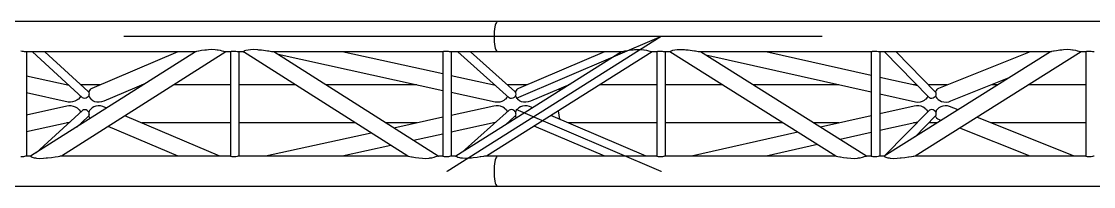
# Model space of a CAD drawing. Header units: millimetres. Extents: x 150209.93 to 150215.05, y 136675.65 to 136679.93.
# Drawn here: x 150210.3158 to 150210.6026, y 136677.4447 to 136677.4889 of the extents above; entities that cross this region are included whole.
import ezdxf

# ---------------------------------------------------------------- set-up
doc = ezdxf.new("R2010")
doc.units = ezdxf.units.MM
doc.header["$LTSCALE"] = 0.25
doc.linetypes.add('CENTER', pattern=[50.8, 31.75, -6.35, 6.35, -6.35])
doc.linetypes.add('XKITLINE00', pattern=[0])

# ---------------------------------------------------------------- blocks, each defined once
blk = doc.blocks.new('çatıı')
at = {"color": 8, "linetype": 'XKITLINE00'}
for p, q in [((7574.7, 9290.6), (6241.2, 9290.6)), ((7570.2, 9277.2), (7570, 9273.8)), ((7570.6, 9280.4), (7570.2, 9277.2)), ((7571.1, 9283.3), (7570.6, 9280.4)), ((7571.6, 9285.8), (7571.1, 9283.3)), ((7572.3, 9287.9), (7571.6, 9285.8)), ((7572.3, 9287.9), (7571.6, 9285.8)), ((7573, 9289.4), (7572.3, 9287.9)), ((7573, 9289.4), (7572.3, 9287.9)), ((7573.8, 9290.3), (7573, 9289.4)), ((7573.8, 9290.3), (7573, 9289.4)), ((7574.7, 9290.6), (7573.8, 9290.3)), ((7574.7, 9290.6), (7573.8, 9290.3)), ((9008.6, 9290.6), (7574.7, 9290.6)), ((7570, 9273.8), (7570, 9270.3)), ((7570, 9270.3), (7570, 9266.7)), ((7570, 9266.7), (7570.2, 9263.3)), ((7570.2, 9263.3), (7570.6, 9260.1)), ((6938.8, 9250.6), (6937.1, 9250.7)), ((6940.6, 9250.4), (6938.8, 9250.6)), ((6942.2, 9250.1), (6940.6, 9250.4)), ((6943.4, 9250), (6942.2, 9250.1)), ((6944.2, 9249.9), (6943.4, 9250)), ((7170.5, 9250), (6943.7, 9250)), ((6944, 9250), (6944, 9249.9)), ((6944.3, 9249.9), (6944.2, 9249.9)), ((6944.4, 9250), (6944.3, 9249.9)), ((6944.5, 9250), (6944.5, 9110.6)), ((7170.6, 9250), (6950.2, 9110.4)), ((7019.5, 9188.7), (6952.6, 9250)), ((7027, 9197.2), (6969.4, 9250)), ((7211.3, 9250), (6991.3, 9110.6)), ((7147.2, 9250), (7032.2, 9201.1)), ((7171.3, 9250.1), (7170.6, 9250)), ((7172.1, 9250.4), (7171.3, 9250.1)), ((7174.8, 9250.9), (7172.1, 9250.4)), ((7175.3, 9251), (7174.8, 9250.9)), ((7178.7, 9251.6), (7175.3, 9251)), ((7183.1, 9252.2), (7178.7, 9251.6)), ((7185.4, 9252.4), (7183.1, 9252.2)), ((7187.9, 9252.7), (7185.4, 9252.4)), ((7192.7, 9252.9), (7187.9, 9252.7)), ((7197, 9252.8), (7192.7, 9252.9)), ((7199.5, 9252.4), (7197, 9252.8)), ((7200.8, 9252.3), (7199.5, 9252.4)), ((7204.1, 9251.7), (7200.8, 9252.3)), ((7206.5, 9251), (7204.1, 9251.7)), ((7208.7, 9250.5), (7206.5, 9251)), ((7209.4, 9250.1), (7208.7, 9250.5)), ((7210.2, 9250.1), (7209.4, 9250.1)), ((7211.1, 9249.9), (7210.2, 9250.1)), ((7217.3, 9250), (7210.6, 9250)), ((7211.3, 9250), (7211, 9249.9)), ((7217.6, 9250.1), (7217.3, 9250)), ((7217.3, 9250), (7217.3, 9110.5)), ((7217.8, 9250.1), (7217.6, 9250.1)), ((7218.4, 9250.3), (7217.8, 9250.1)), ((7219.6, 9250.6), (7218.4, 9250.3)), ((7221.2, 9250.6), (7219.6, 9250.6)), ((7223, 9250.6), (7221.2, 9250.6)), ((7224.7, 9250.4), (7223, 9250.6)), ((7226.3, 9250.1), (7224.7, 9250.4)), ((7227.6, 9250), (7226.3, 9250.1)), ((7228.4, 9249.9), (7227.6, 9250)), ((7234.7, 9250), (7227.9, 9250)), ((7228.2, 9250), (7228.1, 9249.9)), ((7228.6, 9250), (7228.4, 9249.9)), ((7228.4, 9249.9), (7228.4, 9249.9)), ((7228.7, 9250), (7228.7, 9110.6)), ((7234.6, 9250.1), (7234.7, 9249.9)), ((7234.7, 9250.1), (7234.6, 9250.1)), ((7234.9, 9250.6), (7234.7, 9250.1)), ((7454.7, 9110.6), (7234.7, 9249.9)), ((7235.9, 9251), (7234.9, 9250.6)), ((7236.1, 9251.2), (7235.9, 9251)), ((7238, 9251.9), (7236.1, 9251.2)), ((7240.9, 9252.4), (7238, 9251.9)), ((7244.4, 9252.8), (7240.9, 9252.4)), ((7248.8, 9252.9), (7244.4, 9252.8)), ((7253.9, 9252.5), (7248.8, 9252.9)), ((7255.2, 9252.4), (7253.9, 9252.5)), ((7259.1, 9252), (7255.2, 9252.4)), ((7264.2, 9251.4), (7259.1, 9252)), ((7266.8, 9251), (7264.2, 9251.4)), ((7268.7, 9250.7), (7266.8, 9251)), ((7272.3, 9250.2), (7268.7, 9250.7)), ((7272.8, 9250.1), (7272.3, 9250.2)), ((7274.5, 9250), (7272.8, 9250.1)), ((7501.4, 9250), (7274.5, 9250)), ((7275.3, 9249.9), (7274.5, 9250)), ((7275.4, 9250), (7275.3, 9249.9)), ((7495.4, 9110.6), (7275.4, 9250)), ((7501.4, 9220.4), (7366.7, 9250)), ((7501.7, 9250.1), (7501.4, 9250)), ((7501.4, 9250), (7501.4, 9110.5)), ((7502, 9250.1), (7501.7, 9250.1)), ((7502.5, 9250.3), (7502, 9250.1)), ((7503.8, 9250.5), (7502.5, 9250.3)), ((7505.4, 9250.6), (7503.8, 9250.5)), ((7507.1, 9250.6), (7505.4, 9250.6)), ((7508.9, 9250.4), (7507.1, 9250.6)), ((7510.5, 9250.1), (7508.9, 9250.4)), ((7511.8, 9250), (7510.5, 9250.1)), ((7512.6, 9249.9), (7511.8, 9250)), ((7574.7, 9250), (7512, 9250)), ((7512.4, 9250), (7512.3, 9249.9)), ((7512.7, 9250), (7512.6, 9249.9)), ((7512.6, 9249.9), (7512.6, 9249.9)), ((7512.8, 9250), (7512.8, 9110.6)), ((7740.6, 9250), (7518.8, 9110.5)), ((7590.2, 9188.6), (7521.4, 9250)), ((7597.6, 9197.1), (7538.4, 9250)), ((7781.6, 9250), (7559.9, 9110.6)), ((7570.6, 9260.1), (7571.1, 9257.2)), ((7571.1, 9257.2), (7571.6, 9254.7)), ((7571.6, 9254.7), (7572.3, 9252.7)), ((7571.6, 9254.7), (7572.3, 9252.7)), ((7572.3, 9252.7), (7573, 9251.2)), ((7572.3, 9252.7), (7573, 9251.2)), ((7573, 9251.2), (7573.8, 9250.3)), ((7573, 9251.2), (7573.8, 9250.3)), ((7574.7, 9250), (7573.8, 9250.3)), ((7574.7, 9250), (7573.8, 9250.3)), ((7740.6, 9250), (7574.7, 9250)), ((7717.7, 9250), (7602.8, 9201.1)), ((7741.3, 9250.1), (7740.6, 9250)), ((7741.9, 9250.2), (7741.3, 9250.1)), ((7744.5, 9250.7), (7741.9, 9250.2)), ((7745.6, 9250.9), (7744.5, 9250.7)), ((7748.3, 9251.4), (7745.6, 9250.9)), ((7752.8, 9252), (7748.3, 9251.4)), ((7755.8, 9252.2), (7752.8, 9252)), ((7757.7, 9252.5), (7755.8, 9252.2)), ((7762.5, 9252.7), (7757.7, 9252.5)), ((7767, 9252.6), (7762.5, 9252.7)), ((7770.2, 9252.2), (7767, 9252.6)), ((7770.8, 9252.2), (7770.2, 9252.2)), ((7774.2, 9251.7), (7770.8, 9252.2)), ((7776.8, 9251), (7774.2, 9251.7)), ((7777, 9250.9), (7776.8, 9251)), ((7778.9, 9250.5), (7777, 9250.9)), ((7779.9, 9250.1), (7778.9, 9250.5)), ((7780.4, 9250), (7779.9, 9250.1)), ((7781.3, 9249.9), (7780.4, 9250)), ((7787.7, 9250), (7780.9, 9250)), ((7781.5, 9250), (7781.3, 9249.9)), ((7781.3, 9249.9), (7781.3, 9249.9)), ((7787.9, 9250.1), (7787.6, 9250)), ((7787.6, 9250), (7787.6, 9110.5)), ((7788.3, 9250.1), (7787.9, 9250.1)), ((7788.7, 9250.3), (7788.3, 9250.1)), ((7790, 9250.5), (7788.7, 9250.3)), ((7791.6, 9250.6), (7790, 9250.5)), ((7793.3, 9250.6), (7791.6, 9250.6)), ((7795.1, 9250.4), (7793.3, 9250.6)), ((7796.7, 9250.1), (7795.1, 9250.4)), ((7796.8, 9250.1), (7796.7, 9250.1)), ((7798, 9250), (7796.8, 9250.1)), ((7798.8, 9249.9), (7798, 9250)), ((7805.2, 9250), (7798.3, 9250)), ((7798.6, 9250), (7798.5, 9249.9)), ((7799, 9250), (7798.8, 9249.9)), ((7798.8, 9249.9), (7798.8, 9249.9)), ((7799, 9250), (7799, 9110.6)), ((7805.1, 9250.1), (7805.2, 9249.9)), ((7805.3, 9250.1), (7805.1, 9250.1)), ((8027.2, 9110.6), (7805.2, 9249.9)), ((7805.6, 9250.5), (7805.3, 9250.1)), ((7806.7, 9250.9), (7805.6, 9250.5)), ((7806.8, 9251.1), (7806.7, 9250.9)), ((7808.6, 9251.8), (7806.8, 9251.1)), ((7811.5, 9252.3), (7808.6, 9251.8)), ((7811.8, 9252.4), (7811.5, 9252.3)), ((7815, 9252.8), (7811.8, 9252.4)), ((7819.4, 9252.8), (7815, 9252.8)), ((7824.5, 9252.6), (7819.4, 9252.8)), ((7826.2, 9252.4), (7824.5, 9252.6)), ((7829.7, 9252.1), (7826.2, 9252.4)), ((7834.8, 9251.4), (7829.7, 9252.1)), ((7837.8, 9250.9), (7834.8, 9251.4)), ((7839.4, 9250.8), (7837.8, 9250.9)), ((7843, 9250.2), (7839.4, 9250.8)), ((7843.7, 9250.1), (7843, 9250.2)), ((7845.3, 9250), (7843.7, 9250.1)), ((7846.1, 9249.9), (7845.3, 9250)), ((8074.5, 9250), (7845.4, 9250)), ((7846.2, 9250), (7846.1, 9249.9)), ((8068.2, 9110.6), (7846.2, 9250)), ((8074.4, 9218.3), (7933.5, 9250)), ((8074.7, 9250.1), (8074.4, 9250)), ((8074.4, 9250), (8074.4, 9110.5)), ((8075.1, 9250.1), (8074.7, 9250.1)), ((8075.5, 9250.3), (8075.1, 9250.1)), ((8076.8, 9250.5), (8075.5, 9250.3)), ((8078.4, 9250.6), (8076.8, 9250.5)), ((8080.1, 9250.6), (8078.4, 9250.6)), ((8081.9, 9250.4), (8080.1, 9250.6)), ((8083.5, 9250.1), (8081.9, 9250.4)), ((8083.6, 9250.1), (8083.5, 9250.1)), ((8084.8, 9250), (8083.6, 9250.1)), ((8085.6, 9249.9), (8084.8, 9250)), ((8314.1, 9250), (8085.1, 9250)), ((8085.4, 9250), (8085.3, 9249.9)), ((8085.8, 9250), (8085.6, 9249.9)), ((8085.6, 9249.9), (8085.6, 9249.9)), ((8085.8, 9250), (8085.8, 9110.6)), ((8314.1, 9250), (8091.7, 9110.4)), ((8092.1, 9250), (8151, 9189.7)), ((8107.9, 9250), (8160.4, 9196.2)), ((8355.1, 9250), (8133, 9110.6)), ((8286.7, 9250), (8164.4, 9201)), ((8314.9, 9250.1), (8314.1, 9250)), ((8315.5, 9250.3), (8314.9, 9250.1)), ((8318.2, 9250.8), (8315.5, 9250.3)), ((8319.1, 9250.9), (8318.2, 9250.8)), ((8322, 9251.5), (8319.1, 9250.9)), ((8326.5, 9252.1), (8322, 9251.5)), ((8329.3, 9252.4), (8326.5, 9252.1)), ((8331.4, 9252.6), (8329.3, 9252.4)), ((8336.3, 9252.9), (8331.4, 9252.6)), ((8340.7, 9252.7), (8336.3, 9252.9)), ((8343.7, 9252.4), (8340.7, 9252.7)), ((8344.5, 9252.3), (8343.7, 9252.4)), ((8347.9, 9251.8), (8344.5, 9252.3)), ((8350.4, 9251), (8347.9, 9251.8)), ((8350.5, 9250.9), (8350.4, 9251)), ((8352.5, 9250.5), (8350.5, 9250.9)), ((8353.4, 9250.1), (8352.5, 9250.5)), ((8354, 9250.1), (8353.4, 9250.1)), ((8354.9, 9249.9), (8354, 9250.1)), ((8361.3, 9250), (8354.5, 9250)), ((8355.1, 9250), (8354.9, 9249.9)), ((8354.9, 9249.9), (8354.9, 9249.9)), ((8361.5, 9250.1), (8361.2, 9250)), ((8361.2, 9250), (8361.2, 9110.5)), ((8361.9, 9250.1), (8361.5, 9250.1)), ((8362.3, 9250.3), (8361.9, 9250.1)), ((8363.6, 9250.5), (8362.3, 9250.3)), ((8365.2, 9250.6), (8363.6, 9250.5)), ((8366.9, 9250.6), (8365.2, 9250.6)), ((8368.7, 9250.4), (8366.9, 9250.6)), ((8370.3, 9250.1), (8368.7, 9250.4)), ((8370.4, 9250.1), (8370.3, 9250.1)), ((8371.5, 9250), (8370.4, 9250.1)), ((8372.4, 9249.9), (8371.5, 9250)), ((7501.4, 9198.1), (7281.1, 9246.4)), ((8074.4, 9196), (7853, 9245.7)), ((7001.8, 9204.9), (6944.5, 9217.6)), ((7001, 9205.7), (6998.4, 9205.7)), ((7043, 9205.7), (7017.7, 9205.7)), ((7103.9, 9207.7), (7047.9, 9184)), ((7100.6, 9205.7), (7099, 9205.7)), ((7217.3, 9205.7), (7141.4, 9205.7)), ((7304.6, 9205.7), (7228.7, 9205.7)), ((7466.8, 9205.7), (7345.4, 9205.7)), ((7571.7, 9205.1), (7512.8, 9217.9)), ((7571, 9205.7), (7568.9, 9205.7)), ((7613.6, 9205.7), (7588, 9205.7)), ((7671.3, 9206.4), (7618.5, 9183.9)), ((7670.1, 9205.7), (7669.6, 9205.7)), ((7787.6, 9205.7), (7711.1, 9205.7)), ((7875.7, 9205.7), (7799, 9205.7)), ((8031.2, 9205.7), (7916.8, 9205.7)), ((8136.7, 9204.4), (8085.8, 9215.8)), ((8135.4, 9205.7), (8130.8, 9205.7)), ((8176, 9205.7), (8151.2, 9205.7)), ((8258.5, 9215.1), (8180.5, 9183.9)), ((8243.5, 9205.7), (8235, 9205.7)), ((8361.2, 9205.7), (8284.5, 9205.7)), ((7000.2, 9182.9), (6944.5, 9195.2)), ((7017.3, 9190.8), (7016.7, 9190.1)), ((7027, 9197.2), (7027.3, 9196.9)), ((7027.8, 9196.4), (7027.3, 9196.9)), ((7027.9, 9191.1), (7027.3, 9190.2)), ((7028, 9196.6), (7027.9, 9196.3)), ((7027.9, 9196.3), (7028.1, 9195.5)), ((7028.1, 9191.8), (7027.9, 9191.1)), ((7028.8, 9198.4), (7028, 9196.8)), ((7028, 9196.8), (7028, 9196.6)), ((7028, 9191.4), (7028.4, 9190.2)), ((7028.1, 9195.5), (7028.2, 9195.2)), ((7028.2, 9193.4), (7028.1, 9191.8)), ((7028.2, 9195.2), (7028.3, 9193.6)), ((7028.3, 9193.6), (7028.2, 9193.4)), ((7030, 9199.6), (7028.8, 9198.4)), ((7030.3, 9200), (7030, 9199.6)), ((7032.2, 9201.1), (7030.3, 9200)), ((7571.4, 9182.8), (7512.8, 9195.6)), ((7597.6, 9197.1), (7598, 9196.7)), ((7598.5, 9191), (7597.9, 9190)), ((7598.4, 9196.3), (7598, 9196.7)), ((7598.4, 9196.3), (7598.5, 9196.2)), ((7598.6, 9196.6), (7598.5, 9196.2)), ((7598.5, 9196.2), (7598.7, 9195.4)), ((7598.7, 9191.7), (7598.5, 9191)), ((7599.4, 9198.4), (7598.6, 9196.8)), ((7598.6, 9196.8), (7598.6, 9196.6)), ((7598.6, 9191.3), (7599, 9190.1)), ((7598.7, 9195.4), (7598.8, 9195)), ((7598.9, 9193.3), (7598.7, 9191.7)), ((7598.8, 9195), (7598.9, 9193.5)), ((7598.9, 9193.5), (7598.9, 9193.3)), ((7600.6, 9199.6), (7599.4, 9198.4)), ((7600.9, 9199.9), (7600.6, 9199.6)), ((7602.8, 9201.1), (7600.9, 9199.9)), ((7657.2, 9198.2), (7657, 9197.4)), ((7657.2, 9198.2), (7657, 9197.4)), ((7657.8, 9200.7), (7657.2, 9198.2)), ((7657.8, 9200.7), (7657.2, 9198.2)), ((8133.7, 9182.7), (8085.8, 9193.4)), ((8160.4, 9190.7), (8160, 9190)), ((8160.3, 9196.7), (8160.2, 9196.6)), ((8160.2, 9196.6), (8160.2, 9196.4)), ((8161.1, 9198.4), (8160.3, 9196.7)), ((8160.4, 9196.2), (8160.6, 9195.5)), ((8160.7, 9191.7), (8160.4, 9190.7)), ((8160.5, 9191), (8160.8, 9190.1)), ((8160.6, 9195.5), (8160.8, 9195.1)), ((8160.8, 9193.4), (8160.7, 9191.7)), ((8160.8, 9195.1), (8160.9, 9193.6)), ((8160.9, 9193.6), (8160.8, 9193.4)), ((8162.2, 9199.6), (8161.1, 9198.4)), ((8162.5, 9199.9), (8162.2, 9199.6)), ((8164.4, 9201), (8162.5, 9199.9)), ((6998.4, 9177.2), (6944.5, 9165.4)), ((7001.5, 9177.7), (6998.4, 9177.2)), ((7003.3, 9182.7), (7000.2, 9182.9)), ((7004.6, 9177.7), (7001.5, 9177.7)), ((7006.4, 9183), (7003.3, 9182.7)), ((7007.7, 9177.1), (7004.6, 9177.7)), ((7009.3, 9183.9), (7006.4, 9183)), ((7010.4, 9176), (7007.7, 9177.1)), ((7011.9, 9185.2), (7009.3, 9183.9)), ((7013.2, 9186.3), (7011.9, 9185.2)), ((7014.1, 9186.9), (7013.2, 9186.3)), ((7016, 9188.9), (7014.1, 9186.9)), ((7016.7, 9190.1), (7016, 9188.9)), ((7021, 9188), (7019.5, 9188.7)), ((7022.7, 9187.8), (7021, 9188)), ((7024.5, 9188.1), (7022.7, 9187.8)), ((7026, 9188.9), (7024.5, 9188.1)), ((7027.2, 9190.1), (7026, 9188.9)), ((7027.3, 9190.2), (7027.2, 9190.1)), ((7028.4, 9190.2), (7028.5, 9190)), ((7028.5, 9190), (7029.6, 9188)), ((7029.6, 9188), (7031.3, 9186.2)), ((7031.3, 9186.2), (7031.3, 9186.1)), ((7033.5, 9184.5), (7031.3, 9186.1)), ((7034.8, 9176.6), (7032.4, 9175.2)), ((7036, 9183.4), (7033.5, 9184.5)), ((7037.6, 9177.5), (7034.8, 9176.6)), ((7038.9, 9182.7), (7036, 9183.4)), ((7040.6, 9177.9), (7037.6, 9177.5)), ((7042, 9182.6), (7038.9, 9182.7)), ((7043.6, 9177.8), (7040.6, 9177.9)), ((7045, 9183), (7042, 9182.6)), ((7046.7, 9177.1), (7043.6, 9177.8)), ((7047.9, 9184), (7045, 9183)), ((7051.9, 9174.8), (7046.7, 9177.1)), ((7569.5, 9177.4), (7512.8, 9165)), ((7572.6, 9177.9), (7569.5, 9177.4)), ((7574.5, 9182.6), (7571.4, 9182.8)), ((7575.7, 9177.8), (7572.6, 9177.9)), ((7577.5, 9182.9), (7574.5, 9182.6)), ((7578.7, 9177.2), (7575.7, 9177.8)), ((7580.4, 9183.8), (7577.5, 9182.9)), ((7581.5, 9176.1), (7578.7, 9177.2)), ((7583, 9185.1), (7580.4, 9183.8)), ((7584.2, 9186.2), (7583, 9185.1)), ((7585.2, 9186.9), (7584.2, 9186.2)), ((7587, 9188.9), (7585.2, 9186.9)), ((7587.7, 9190), (7587, 9188.9)), ((7588, 9190.5), (7587.7, 9190)), ((7591.7, 9187.8), (7590.2, 9188.6)), ((7593.4, 9187.6), (7591.7, 9187.8)), ((7595.1, 9188), (7593.4, 9187.6)), ((7596.7, 9188.8), (7595.1, 9188)), ((7597.8, 9189.9), (7596.7, 9188.8)), ((7597.9, 9190), (7597.8, 9189.9)), ((7599, 9190.1), (7599.1, 9190)), ((7599.1, 9190), (7600.2, 9188)), ((7600.2, 9188), (7601.9, 9186.2)), ((7601.9, 9186.2), (7601.9, 9186.1)), ((7604, 9184.5), (7601.9, 9186.1)), ((7605.4, 9176.6), (7603, 9175.3)), ((7606.6, 9183.3), (7604, 9184.5)), ((7608.2, 9177.5), (7605.4, 9176.6)), ((7609.5, 9182.7), (7606.6, 9183.3)), ((7611.2, 9177.9), (7608.2, 9177.5)), ((7612.5, 9182.6), (7609.5, 9182.7)), ((7614.2, 9177.8), (7611.2, 9177.9)), ((7615.6, 9183), (7612.5, 9182.6)), ((7617.2, 9177.1), (7614.2, 9177.8)), ((7618.5, 9183.9), (7615.6, 9183)), ((7621.7, 9175.2), (7617.2, 9177.1)), ((8131.8, 9177.5), (8085.8, 9167.2)), ((8134.9, 9178), (8131.8, 9177.5)), ((8136.8, 9182.5), (8133.7, 9182.7)), ((8138, 9177.9), (8134.9, 9178)), ((8139.8, 9182.8), (8136.8, 9182.5)), ((8141, 9177.3), (8138, 9177.9)), ((8142.6, 9183.7), (8139.8, 9182.8)), ((8143.7, 9176.2), (8141, 9177.3)), ((8145.2, 9185.1), (8142.6, 9183.7)), ((8146.3, 9186.1), (8145.2, 9185.1)), ((8147.3, 9186.8), (8146.3, 9186.1)), ((8149.2, 9188.8), (8147.3, 9186.8)), ((8149.7, 9189.9), (8149.2, 9188.8)), ((8150.2, 9190.5), (8149.7, 9189.9)), ((8150.9, 9189.8), (8151, 9189.7)), ((8152.2, 9188.5), (8151, 9189.7)), ((8153.7, 9187.8), (8152.2, 9188.5)), ((8155.4, 9187.6), (8153.7, 9187.8)), ((8157.1, 9188), (8155.4, 9187.6)), ((8158.7, 9188.8), (8157.1, 9188)), ((8159.8, 9189.9), (8158.7, 9188.8)), ((8160, 9190), (8159.8, 9189.9)), ((8160.8, 9190.1), (8160.9, 9189.9)), ((8160.9, 9189.9), (8162, 9187.9)), ((8162, 9187.9), (8163.7, 9186.1)), ((8163.7, 9186.1), (8163.7, 9186)), ((8165.9, 9184.4), (8163.7, 9186)), ((8167.3, 9176.7), (8164.9, 9175.3)), ((8168.5, 9183.3), (8165.9, 9184.4)), ((8170.1, 9177.6), (8167.3, 9176.7)), ((8171.4, 9182.6), (8168.5, 9183.3)), ((8173.1, 9178), (8170.1, 9177.6)), ((8174.5, 9182.5), (8171.4, 9182.6)), ((8176.2, 9177.8), (8173.1, 9178)), ((8177.5, 9182.9), (8174.5, 9182.5)), ((8179.2, 9177.1), (8176.2, 9177.8)), ((8180.5, 9183.9), (8177.5, 9182.9)), ((8190.7, 9172.5), (8179.2, 9177.1)), ((7019.5, 9171.8), (6957.4, 9115)), ((7012.8, 9174.5), (7010.4, 9176)), ((7026.9, 9163.3), (7011.8, 9149.4)), ((7012.8, 9174.5), (7013.1, 9174.2)), ((7015, 9172.6), (7013.1, 9174.2)), ((7015, 9172.6), (7016.6, 9170.5)), ((7016.6, 9170.5), (7016.7, 9170.4)), ((7016.7, 9170.4), (7017.1, 9169.7)), ((7021, 9172.5), (7019.5, 9171.8)), ((7022.7, 9172.7), (7021, 9172.5)), ((7024.4, 9172.4), (7022.7, 9172.7)), ((7026, 9171.6), (7024.4, 9172.4)), ((7027.1, 9170.4), (7026, 9171.6)), ((7027.3, 9163.6), (7026.9, 9163.3)), ((7027.3, 9170.3), (7027.1, 9170.4)), ((7027.3, 9170.3), (7027.9, 9169.2)), ((7027.9, 9164.2), (7027.3, 9163.6)), ((7027.9, 9169.2), (7028.1, 9168.8)), ((7028.1, 9165), (7027.9, 9164.3)), ((7027.9, 9164.3), (7028.2, 9163.7)), ((7028.6, 9170.5), (7028, 9169.3)), ((7028, 9169.3), (7028, 9169.1)), ((7028.1, 9168.8), (7028.2, 9167.1)), ((7028.2, 9165.4), (7028.1, 9165)), ((7028.2, 9167.1), (7028.3, 9166.9)), ((7028.3, 9166.9), (7028.2, 9165.4)), ((7028.2, 9163.7), (7028.4, 9162.9)), ((7028.4, 9162.9), (7029.6, 9161.3)), ((7029, 9171.4), (7028.6, 9170.5)), ((7030.5, 9173.5), (7029, 9171.4)), ((7031.4, 9174.3), (7030.5, 9173.5)), ((7032.4, 9175.2), (7031.4, 9174.3)), ((7203.1, 9110.6), (7076.3, 9164.5)), ((7501.4, 9162.5), (7436.1, 9148.2)), ((7590.1, 9171.9), (7527.2, 9115.8)), ((7583.8, 9174.6), (7581.5, 9176.1)), ((7583.8, 9174.6), (7584.1, 9174.3)), ((7586, 9172.7), (7584.1, 9174.3)), ((7597.5, 9163.4), (7584.8, 9152)), ((7586, 9172.7), (7587.6, 9170.6)), ((7587.6, 9170.6), (7587.6, 9170.5)), ((7587.6, 9170.5), (7587.9, 9170)), ((7591.6, 9172.6), (7590.1, 9171.9)), ((7593.3, 9172.8), (7591.6, 9172.6)), ((7595, 9172.5), (7593.3, 9172.8)), ((7596.6, 9171.7), (7595, 9172.5)), ((7597.7, 9170.6), (7596.6, 9171.7)), ((7597.9, 9163.8), (7597.5, 9163.4)), ((7597.9, 9170.4), (7597.7, 9170.6)), ((7597.9, 9170.4), (7598.6, 9169.3)), ((7598.5, 9164.3), (7597.9, 9163.8)), ((7598.7, 9165.1), (7598.5, 9164.4)), ((7598.5, 9164.4), (7598.8, 9163.7)), ((7599.2, 9170.5), (7598.6, 9169.3)), ((7598.6, 9169.3), (7598.7, 9168.9)), ((7598.6, 9169.3), (7598.6, 9169.2)), ((7598.7, 9168.9), (7598.8, 9167.2)), ((7598.8, 9165.5), (7598.7, 9165.1)), ((7598.8, 9167.2), (7598.9, 9167)), ((7598.9, 9167), (7598.8, 9165.5)), ((7598.8, 9163.7), (7599, 9162.9)), ((7599, 9162.9), (7600, 9161.6)), ((7599.6, 9171.5), (7599.2, 9170.5)), ((7601.1, 9173.5), (7599.6, 9171.5)), ((7602.1, 9174.3), (7601.1, 9173.5)), ((7603, 9175.3), (7602.1, 9174.3)), ((7773.4, 9110.6), (7646.1, 9164.8)), ((7655.9, 9170.9), (7656.1, 9168.7)), ((7655.9, 9170.9), (7656.1, 9168.7)), ((7656.1, 9168.7), (7656.6, 9165.3)), ((7656.1, 9168.7), (7656.6, 9165.3)), ((7656.6, 9165.3), (7657.2, 9162.3)), ((7656.6, 9165.3), (7657.2, 9162.3)), ((7657.2, 9162.3), (7657.9, 9159.8)), ((7657.2, 9162.3), (7657.9, 9159.8)), ((8074.4, 9164.6), (8006.5, 9149.4)), ((8150.9, 9170.8), (8092.3, 9110.8)), ((8160.4, 9164.3), (8133.1, 9136.4)), ((8146, 9174.6), (8143.7, 9176.2)), ((8146, 9174.6), (8146.2, 9174.4)), ((8148.1, 9172.7), (8146.2, 9174.4)), ((8148.1, 9172.7), (8149.6, 9170.6)), ((8149.6, 9170.6), (8150.1, 9169.9)), ((8152.1, 9171.9), (8150.9, 9170.8)), ((8150.9, 9170.8), (8150.9, 9170.7)), ((8153.6, 9172.7), (8152.1, 9171.9)), ((8155.3, 9172.9), (8153.6, 9172.7)), ((8157.1, 9172.5), (8155.3, 9172.9)), ((8158.6, 9171.7), (8157.1, 9172.5)), ((8159.8, 9170.6), (8158.6, 9171.7)), ((8159.9, 9170.4), (8159.8, 9170.6)), ((8159.9, 9170.4), (8160.4, 9169.6)), ((8160.3, 9164.2), (8160.5, 9163.8)), ((8160.4, 9169.6), (8160.7, 9168.8)), ((8160.6, 9165.1), (8160.4, 9164.3)), ((8161, 9170.6), (8160.5, 9169.4)), ((8160.5, 9163.8), (8160.7, 9163)), ((8160.8, 9165.4), (8160.6, 9165.1)), ((8160.7, 9168.8), (8160.8, 9167.2)), ((8160.7, 9163), (8161.8, 9161.3)), ((8160.8, 9167.2), (8160.8, 9167)), ((8160.8, 9167), (8160.8, 9165.4)), ((8161.4, 9171.5), (8161, 9170.6)), ((8162.9, 9173.6), (8161.4, 9171.5)), ((8163.9, 9174.4), (8162.9, 9173.6)), ((8164.9, 9175.3), (8163.9, 9174.4)), ((8345.6, 9110.6), (8215.8, 9162.5)), ((7001.8, 9155.6), (6944.5, 9143)), ((7001, 9154.9), (6998.5, 9154.9)), ((7020.4, 9154.9), (7017.7, 9154.9)), ((7030, 9161), (7029.6, 9161.3)), ((7147.4, 9110.6), (7054, 9150.3)), ((7217.3, 9154.9), (7098.8, 9154.9)), ((7384.8, 9154.9), (7228.7, 9154.9)), ((7466.7, 9154.9), (7425.6, 9154.9)), ((7571.6, 9155.5), (7512.8, 9142.6)), ((7571, 9154.9), (7569, 9154.9)), ((7589.4, 9154.9), (7588, 9154.9)), ((7717.9, 9110.6), (7623.7, 9150.7)), ((7787.6, 9154.9), (7669.4, 9154.9)), ((7956.7, 9154.9), (7799, 9154.9)), ((8031.1, 9154.9), (7997.7, 9154.9)), ((8136.7, 9156.1), (8085.8, 9144.7)), ((8135.4, 9154.9), (8131, 9154.9)), ((8162.5, 9154.9), (8151.2, 9154.9)), ((8162.3, 9160.9), (8161.8, 9161.3)), ((8163.5, 9160), (8162.3, 9160.9)), ((8165.6, 9159.1), (8163.5, 9160)), ((8167.8, 9158.2), (8165.6, 9159.1)), ((8286.8, 9110.6), (8192.9, 9148.2)), ((8361.2, 9154.9), (8234.9, 9154.9)), ((7405.8, 9141.5), (7264.5, 9110.6)), ((7501.4, 9140.1), (7462.4, 9131.5)), ((7976.3, 9142.6), (7833.8, 9110.6)), ((8074.4, 9142.2), (8032.9, 9132.8)), ((7432.1, 9124.9), (7366.8, 9110.6)), ((8002.6, 9126), (7933.7, 9110.6)), ((6938.8, 9109.7), (6937.1, 9109.7)), ((6940.6, 9109.9), (6938.8, 9109.7)), ((6942.2, 9110.3), (6940.6, 9109.9)), ((6943.4, 9110.5), (6942.2, 9110.3)), ((6944.2, 9110.6), (6943.4, 9110.5)), ((6950.5, 9110.6), (6943.9, 9110.6)), ((6944.1, 9110.6), (6944.1, 9110.6)), ((6944.3, 9110.7), (6944.2, 9110.6)), ((6944.5, 9110.6), (6944.3, 9110.7)), ((6950.5, 9110.3), (6950.2, 9110.4)), ((6950.5, 9110.3), (6950.4, 9110)), ((6951.3, 9109.4), (6950.4, 9110)), ((6951.7, 9109.3), (6951.3, 9109.4)), ((6952.8, 9108.6), (6951.7, 9109.3)), ((6955.3, 9107.9), (6952.8, 9108.6)), ((6957, 9107.7), (6955.3, 9107.9)), ((6958.5, 9107.4), (6957, 9107.7)), ((6962.6, 9107.2), (6958.5, 9107.4)), ((6967.5, 9107.4), (6962.6, 9107.2)), ((6971.1, 9107.7), (6967.5, 9107.4)), ((6972.7, 9107.8), (6971.1, 9107.7)), ((6977.9, 9108.5), (6972.7, 9107.8)), ((6982.9, 9109.3), (6977.9, 9108.5)), ((6986.8, 9109.9), (6982.9, 9109.3)), ((6988.7, 9110.3), (6986.8, 9109.9)), ((6989.7, 9110.4), (6988.7, 9110.3)), ((6991.2, 9110.6), (6989.7, 9110.4)), ((7217.3, 9110.6), (6990.8, 9110.6)), ((6991.3, 9110.7), (6991.2, 9110.6)), ((7217.6, 9110.3), (7217.3, 9110.5)), ((7217.8, 9110.3), (7217.6, 9110.3)), ((7218.4, 9110), (7217.8, 9110.3)), ((7219.6, 9109.8), (7218.4, 9110)), ((7221.2, 9109.7), (7219.6, 9109.8)), ((7223, 9109.7), (7221.2, 9109.7)), ((7224.7, 9109.9), (7223, 9109.7)), ((7226.3, 9110.3), (7224.7, 9109.9)), ((7227.6, 9110.5), (7226.3, 9110.3)), ((7228.4, 9110.6), (7227.6, 9110.5)), ((7454.7, 9110.6), (7228.1, 9110.6)), ((7228.3, 9110.6), (7228.2, 9110.6)), ((7228.7, 9110.6), (7228.4, 9110.7)), ((7228.4, 9110.7), (7228.4, 9110.6)), ((7455.2, 9110.3), (7454.7, 9110.6)), ((7455.4, 9110.3), (7455.2, 9110.3)), ((7457.3, 9109.7), (7455.4, 9110.3)), ((7459.6, 9109.3), (7457.3, 9109.7)), ((7460.5, 9109.1), (7459.6, 9109.3)), ((7464.7, 9108.3), (7460.5, 9109.1)), ((7469.2, 9107.7), (7464.7, 9108.3)), ((7474.1, 9107.3), (7469.2, 9107.7)), ((7478.7, 9107.2), (7474.1, 9107.3)), ((7482.8, 9107.5), (7478.7, 9107.2)), ((7483.6, 9107.7), (7482.8, 9107.5)), ((7486.4, 9108.1), (7483.6, 9107.7)), ((7489.3, 9108.8), (7486.4, 9108.1)), ((7490.4, 9109.3), (7489.3, 9108.8)), ((7491.6, 9109.5), (7490.4, 9109.3)), ((7493.4, 9110.2), (7491.6, 9109.5)), ((7493.5, 9110.3), (7493.4, 9110.2)), ((7494.7, 9110.5), (7493.5, 9110.3)), ((7495, 9110.7), (7494.7, 9110.5)), ((7501.4, 9110.6), (7494.9, 9110.6)), ((7495.4, 9110.6), (7495, 9110.7)), ((7495.4, 9110.6), (7495.5, 9110.6)), ((7501.7, 9110.3), (7501.4, 9110.5)), ((7502, 9110.3), (7501.7, 9110.3)), ((7502.5, 9110), (7502, 9110.3)), ((7503.8, 9109.8), (7502.5, 9110)), ((7505.4, 9109.7), (7503.8, 9109.8)), ((7507.1, 9109.7), (7505.4, 9109.7)), ((7508.9, 9109.9), (7507.1, 9109.7)), ((7510.5, 9110.3), (7508.9, 9109.9)), ((7511.8, 9110.4), (7510.5, 9110.3)), ((7512.6, 9110.6), (7511.8, 9110.4)), ((7518.9, 9110.6), (7512.3, 9110.6)), ((7512.4, 9110.6), (7512.4, 9110.6)), ((7512.8, 9110.6), (7512.6, 9110.7)), ((7512.6, 9110.7), (7512.6, 9110.6)), ((7519.1, 9110.4), (7518.8, 9110.5)), ((7519.1, 9110.4), (7519, 9110.1)), ((7520.1, 9109.6), (7519, 9110.1)), ((7521.7, 9108.8), (7520.1, 9109.6)), ((7524.3, 9108.3), (7521.7, 9108.8)), ((7525.5, 9108.1), (7524.3, 9108.3)), ((7527.6, 9107.8), (7525.5, 9108.1)), ((7531.8, 9107.6), (7527.6, 9107.8)), ((7536.8, 9107.8), (7531.8, 9107.6)), ((7539.6, 9108.1), (7536.8, 9107.8)), ((7542.1, 9108.3), (7539.6, 9108.1)), ((7547.2, 9108.9), (7542.1, 9108.3)), ((7551.3, 9109.6), (7547.2, 9108.9)), ((7552.1, 9109.7), (7551.3, 9109.6)), ((7555.9, 9110.2), (7552.1, 9109.7)), ((7557.2, 9110.4), (7555.9, 9110.2)), ((7558.5, 9110.5), (7557.2, 9110.4)), ((7559.8, 9110.7), (7558.5, 9110.5)), ((7574.6, 9110.6), (7559, 9110.6)), ((7559.9, 9110.7), (7559.8, 9110.6)), ((7559.9, 9110.7), (7559.8, 9110.7)), ((7571.6, 9105.8), (7571.1, 9103.3)), ((7572.3, 9107.9), (7571.6, 9105.8)), ((7572.3, 9107.9), (7571.6, 9105.8)), ((7573, 9109.4), (7572.3, 9107.9)), ((7573, 9109.4), (7572.3, 9107.9)), ((7573.8, 9110.3), (7573, 9109.4)), ((7573.8, 9110.3), (7573, 9109.4)), ((7574.6, 9110.6), (7573.8, 9110.3)), ((7574.6, 9110.6), (7573.8, 9110.3)), ((7787.6, 9110.6), (7574.6, 9110.6)), ((7787.9, 9110.3), (7787.6, 9110.5)), ((7788.3, 9110.3), (7787.9, 9110.3)), ((7788.7, 9110), (7788.3, 9110.3)), ((7790, 9109.8), (7788.7, 9110)), ((7791.6, 9109.6), (7790, 9109.8)), ((7793.3, 9109.7), (7791.6, 9109.6)), ((7795.1, 9109.9), (7793.3, 9109.7)), ((7796.7, 9110.2), (7795.1, 9109.9)), ((7796.8, 9110.3), (7796.7, 9110.2)), ((7798, 9110.4), (7796.8, 9110.3)), ((7798.8, 9110.6), (7798, 9110.4)), ((8027.3, 9110.6), (7798.6, 9110.6)), ((7799, 9110.6), (7798.8, 9110.7)), ((7798.8, 9110.7), (7798.8, 9110.6)), ((8027.8, 9110.3), (8027.2, 9110.6)), ((8028.1, 9110.3), (8027.8, 9110.3)), ((8029.9, 9109.7), (8028.1, 9110.3)), ((8032.4, 9109.3), (8029.9, 9109.7)), ((8033.1, 9109.1), (8032.4, 9109.3)), ((8037.3, 9108.3), (8033.1, 9109.1)), ((8041.9, 9107.7), (8037.3, 9108.3)), ((8042.4, 9107.7), (8041.9, 9107.7)), ((8046.9, 9107.3), (8042.4, 9107.7)), ((8051.5, 9107.2), (8046.9, 9107.3)), ((8055.7, 9107.5), (8051.5, 9107.2)), ((8056.8, 9107.7), (8055.7, 9107.5)), ((8059.3, 9108), (8056.8, 9107.7)), ((8062.3, 9108.7), (8059.3, 9108)), ((8063.6, 9109.3), (8062.3, 9108.7)), ((8064.6, 9109.5), (8063.6, 9109.3)), ((8066.3, 9110.1), (8064.6, 9109.5)), ((8066.5, 9110.3), (8066.3, 9110.1)), ((8067.6, 9110.5), (8066.5, 9110.3)), ((8067.9, 9110.7), (8067.6, 9110.5)), ((8074.4, 9110.6), (8067.8, 9110.6)), ((8068.2, 9110.6), (8067.9, 9110.7)), ((8068.2, 9110.6), (8068.3, 9110.6)), ((8074.7, 9110.3), (8074.4, 9110.5)), ((8075.1, 9110.3), (8074.7, 9110.3)), ((8075.5, 9110), (8075.1, 9110.3)), ((8076.8, 9109.8), (8075.5, 9110)), ((8078.4, 9109.6), (8076.8, 9109.8)), ((8080.1, 9109.7), (8078.4, 9109.6)), ((8081.9, 9109.9), (8080.1, 9109.7)), ((8083.5, 9110.2), (8081.9, 9109.9)), ((8083.6, 9110.3), (8083.5, 9110.2)), ((8084.8, 9110.4), (8083.6, 9110.3)), ((8085.6, 9110.6), (8084.8, 9110.4)), ((8092, 9110.6), (8085.4, 9110.6)), ((8085.8, 9110.6), (8085.6, 9110.7)), ((8085.6, 9110.7), (8085.6, 9110.6)), ((8092.1, 9110.3), (8091.7, 9110.4)), ((8092.1, 9110.3), (8092, 9110)), ((8092.9, 9109.4), (8092, 9110)), ((8093.4, 9109.3), (8092.9, 9109.4)), ((8094.4, 9108.6), (8093.4, 9109.3)), ((8096.8, 9107.9), (8094.4, 9108.6)), ((8098.8, 9107.7), (8096.8, 9107.9)), ((8100, 9107.4), (8098.8, 9107.7)), ((8104.1, 9107.1), (8100, 9107.4)), ((8108.9, 9107.3), (8104.1, 9107.1)), ((8113.2, 9107.7), (8108.9, 9107.3)), ((8114.2, 9107.7), (8113.2, 9107.7)), ((8119.3, 9108.3), (8114.2, 9107.7)), ((8124.3, 9109.2), (8119.3, 9108.3)), ((8124.8, 9109.3), (8124.3, 9109.2)), ((8128.3, 9109.8), (8124.8, 9109.3)), ((8130.6, 9110.3), (8128.3, 9109.8)), ((8131.3, 9110.3), (8130.6, 9110.3)), ((8132.9, 9110.6), (8131.3, 9110.3)), ((8361.2, 9110.6), (8132.7, 9110.6)), ((8133, 9110.7), (8132.9, 9110.6)), ((8133, 9110.7), (8133, 9110.6)), ((8361.5, 9110.3), (8361.2, 9110.5)), ((8361.9, 9110.3), (8361.5, 9110.3)), ((8362.3, 9110), (8361.9, 9110.3)), ((8363.6, 9109.8), (8362.3, 9110)), ((8365.2, 9109.6), (8363.6, 9109.8)), ((8366.9, 9109.7), (8365.2, 9109.6)), ((8368.7, 9109.9), (8366.9, 9109.7)), ((8370.3, 9110.2), (8368.7, 9109.9)), ((8370.4, 9110.3), (8370.3, 9110.2)), ((8371.5, 9110.4), (8370.4, 9110.3)), ((8372.4, 9110.6), (8371.5, 9110.4)), ((7570.3, 9097.2), (7570, 9093.8)), ((7570, 9093.8), (7570, 9090.3)), ((7570, 9090.3), (7570, 9086.7)), ((7570.6, 9100.4), (7570.3, 9097.2)), ((7571.1, 9103.3), (7570.6, 9100.4)), ((7570, 9086.7), (7570.3, 9083.3)), ((7570.3, 9083.3), (7570.6, 9080.1)), ((7570.6, 9080.1), (7571.1, 9077.2)), ((7571.1, 9077.2), (7571.6, 9074.7)), ((7574.6, 9070), (6252.7, 9070)), ((7571.6, 9074.7), (7572.3, 9072.7)), ((7571.6, 9074.7), (7572.3, 9072.7)), ((7572.3, 9072.7), (7573, 9071.2)), ((7572.3, 9072.7), (7573, 9071.2)), ((7573, 9071.2), (7573.8, 9070.3)), ((7573, 9071.2), (7573.8, 9070.3)), ((7574.6, 9070), (7573.8, 9070.3)), ((7574.6, 9070), (7573.8, 9070.3)), ((9008.6, 9070), (7574.6, 9070))]:
    blk.add_line(p, q, dxfattribs=at)
at = {"color": 8, "linetype": 'CENTER'}
for p, q in [((7574.7, 9270.3), (6217.4, 9270.3)), ((7793.3, 9270.3), (7507.1, 9090.3)), ((9008.6, 9270.3), (7574.7, 9270.3)), ((7793.3, 9270.3), (7599.5, 9187.8)), ((7793.3, 9090.3), (7599.5, 9172.8))]:
    blk.add_line(p, q, dxfattribs=at)
at = {"color": 8, "linetype": 'XKITLINE00'}
for centre in [(7574.7, 9270.3), (7574.7, 9270.3), (7793.3, 9270.3), (7793.3, 9270.3), (7599.5, 9187.8), (7599.5, 9172.8), (7507.1, 9090.3), (7793.3, 9090.3)]:
    blk.add_circle(centre, 0.05, dxfattribs=at)

msp = doc.modelspace()

# ---------------------------------------------------------------- block references
at = {"xscale": 0.0002000170049888334, "yscale": 0.0002000170049888334, "zscale": 0.0002000170049888334}
msp.add_blockref('çatıı', (150208.92807, 136675.63059), dxfattribs=at)

doc.saveas('drawing.dxf')
